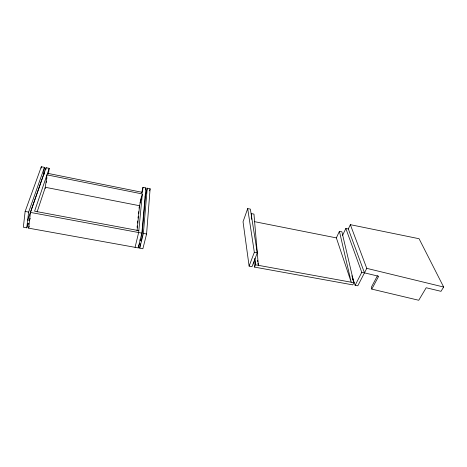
<?xml version="1.0" encoding="UTF-8"?>
<svg xmlns="http://www.w3.org/2000/svg" width="467" height="467" viewBox="0 0 467 467"><rect width="100%" height="100%" fill="white"/><g stroke="black" fill="none" stroke-linecap="round" stroke-linejoin="round"><path stroke-width="0.7" d="M140.118 243.867L139.726 248.175L142.884 248.748L146.58 234.008L150.111 188.785L147.228 188.201L145.541 195.247M139.726 248.175L143.375 233.412L147.228 188.201M145.71 193.338L141.536 240.855L140.036 240.581L140.164 239.133M48.44 173.963L49.193 168.33L46.087 167.7L30.478 212.427L28.598 228.153L138.238 247.907L141.863 233.126L145.867 187.927L142.972 187.337L141.659 192.947M138.238 247.907L138.506 245.035M45.159 188.54L46.969 174.862L142.336 193.957L138.641 232.531L135.068 247.335M142.972 187.337L142.488 192.375L47.5 173.298M137.07 230.774L139.563 205.731L45.328 187.285L37.097 211.919M137.07 227.365L137.216 225.94M137.502 223.086L137.718 220.944M138.004 218.089L138.144 216.665M138.43 213.81L138.646 211.674M43.484 174.839L44.441 167.367L41.329 166.737L25.142 211.434L23.35 227.207L26.782 227.826L28.195 223.74M26.782 227.826L28.633 212.082L44.441 167.367M41.154 168.149L41.329 166.737M43.974 174.705L44.237 172.685L27.699 220.021L29.532 220.36L30.238 218.305M45.824 169.737L46.087 167.7M46.28 182.521L46.466 181.103M46.747 178.972L46.934 177.553M139.995 202.964L141.495 196.613M139.003 208.107L142.336 193.957M145.529 189.339L145.867 187.927M145.085 197.162L145.389 195.883M149.603 190.88L150.111 188.785M28.598 228.153L29.293 226.11M49.193 168.33L34.593 211.201L138.822 230.645M247.691 208.568L243.038 221.761L249.115 266.126L252.017 266.651L257.276 252.851L250.37 209.111L247.691 208.568L254.334 252.303L249.115 266.126M339.41 231.293L351.202 282.208L336.363 237.89L339.41 231.293L341.891 231.79L353.893 282.698L352.783 284.882L254.573 267.112L255.461 264.801L254.929 258.309M342.469 235.66L345.837 228.462L348.318 228.964L364.464 272.845L378.649 276.266L371.814 289.114L418.747 300.263L426.196 287.754L441.006 291.326L443.65 287.024L419.08 238.73L350.343 224.668L348.318 228.964M350.343 224.668L366.77 268.35L357.815 285.792L355.148 285.308L361.762 272.337L345.837 228.462M377.459 275.717L371.341 287.258L371.814 289.114M27.279 223.605L29.1 223.938M139.207 243.943L140.701 244.218M25.142 211.434L28.633 212.082M30.478 212.427L141.863 233.126M143.375 233.412L146.58 234.008M254.334 252.303L257.276 252.851M361.762 272.337L364.464 272.845M254.299 221.621L336.363 237.89M366.77 268.35L443.65 287.024M351.884 275.74L355.148 285.308M352.27 277.923L353.893 282.698L255.461 264.801L254.603 259.092M257.574 260.329L257.796 261.759M258.017 263.184L258.356 265.326L253.955 214.108L251.299 213.571L251.766 219.344M253.832 262.104L254.573 267.112"/></g></svg>
